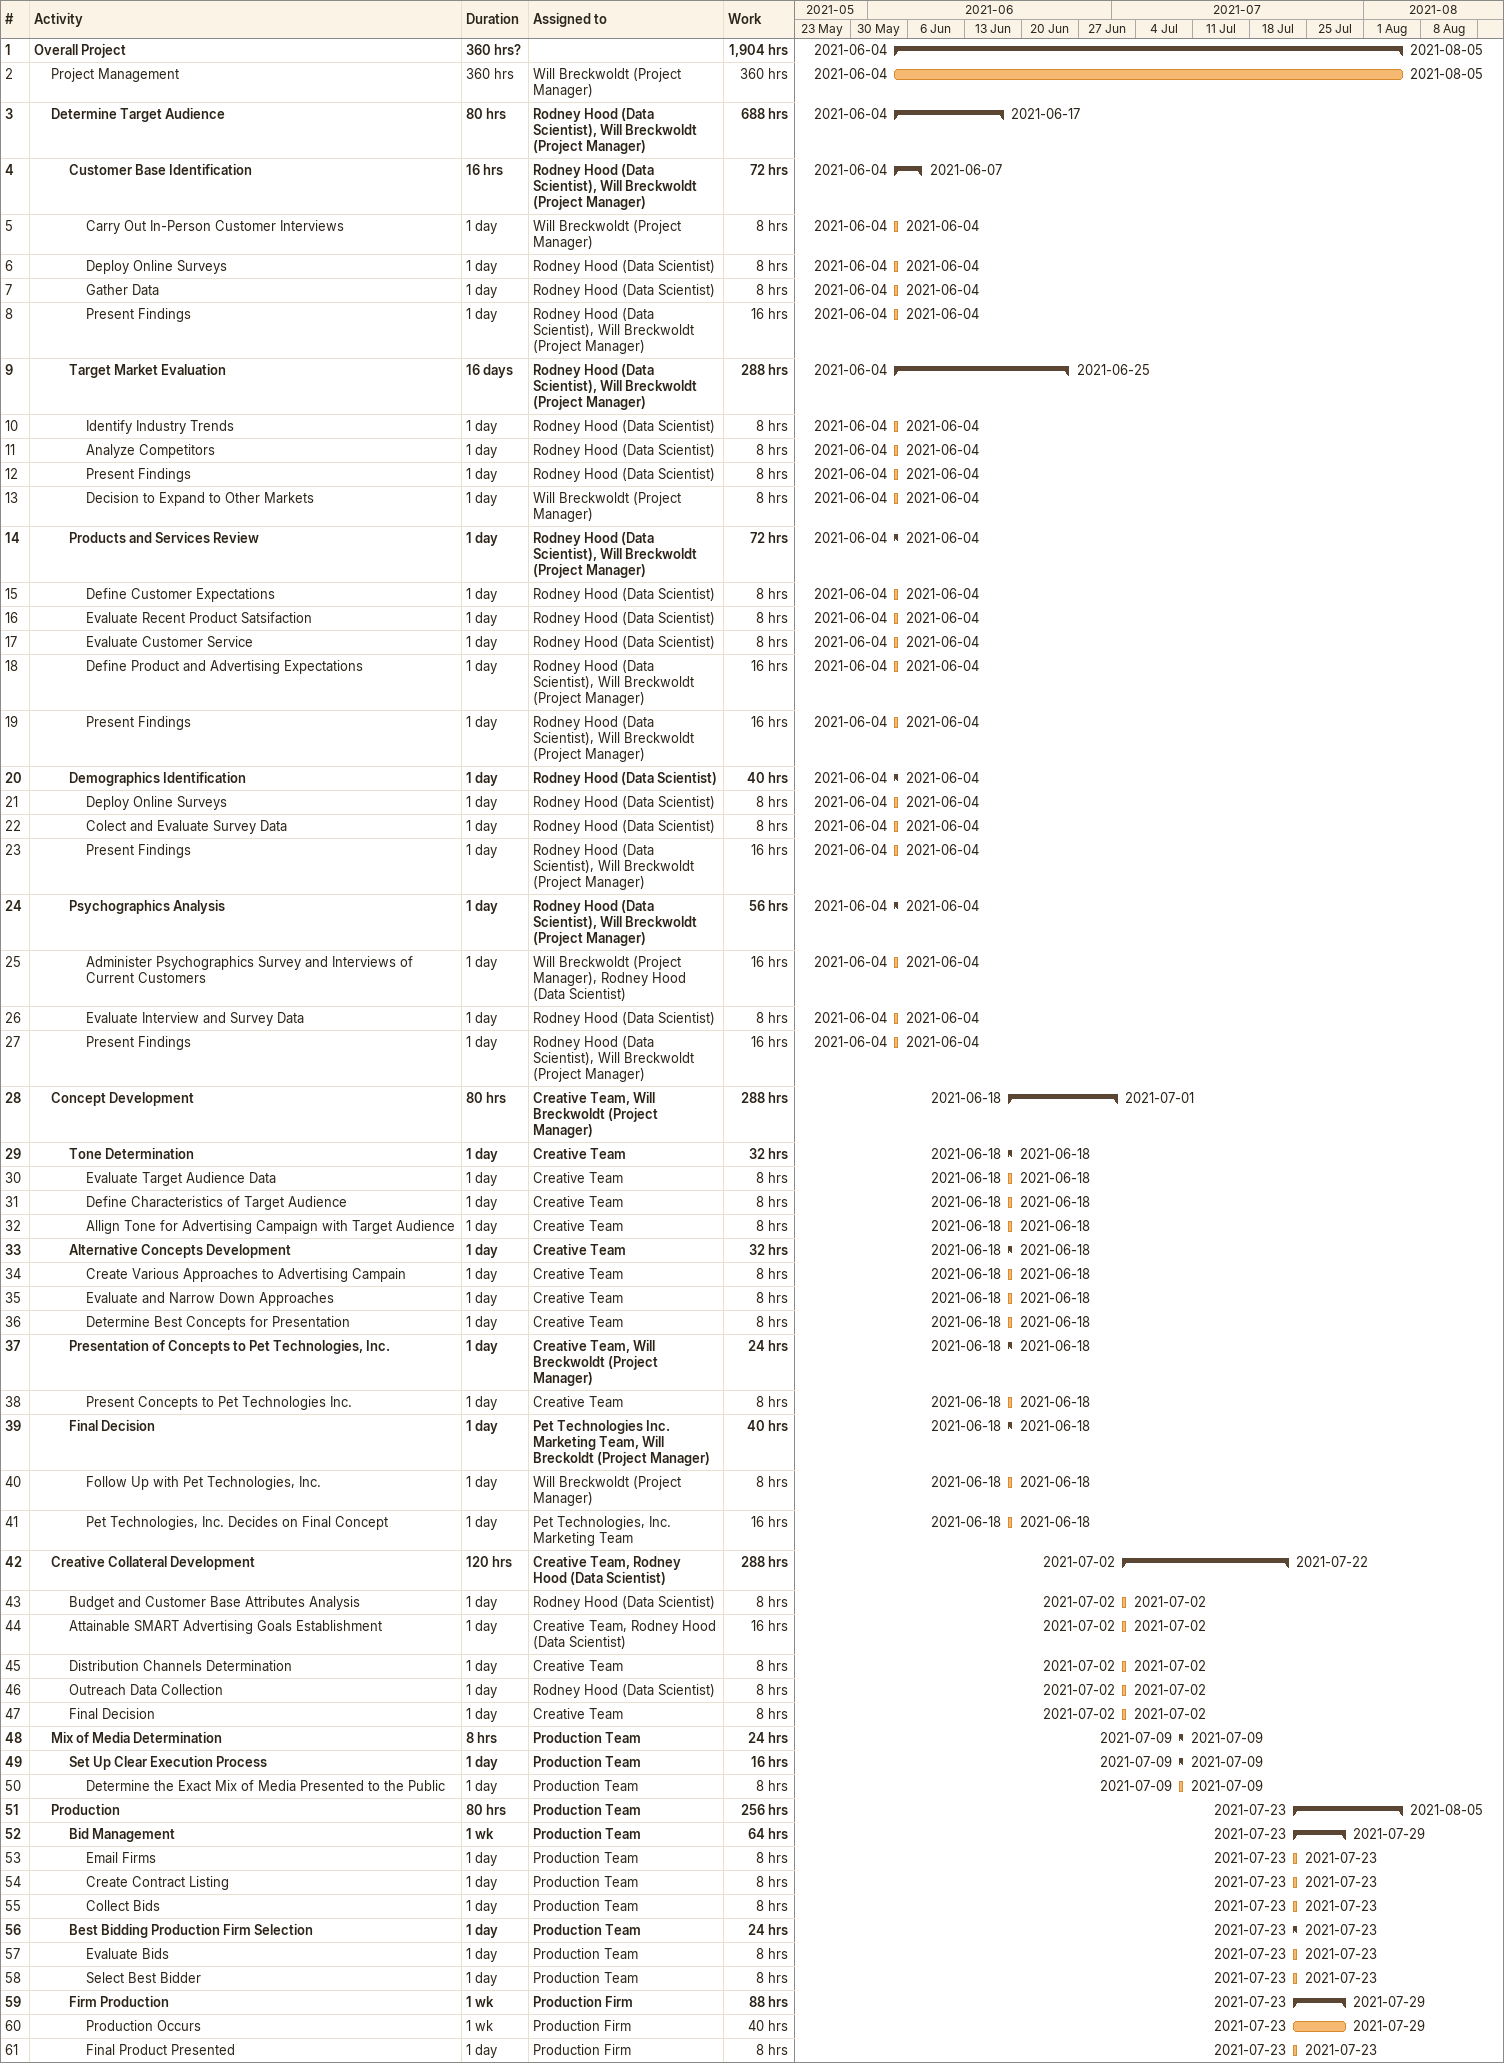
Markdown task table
| ID | Level | Task | Duration | Start | Finish | Resources | Work (h) |
|---|---|---|---|---|---|---|---|
| 1 | 1 | **Overall Project** | 360h? | 2021-06-04 | 2021-08-05 |  | 1904 |
| 2 | 2 | Project Management | 360h | 2021-06-04 | 2021-08-05 | Will Breckwoldt (Project Manager) | 360 |
| 3 | 2 | **Determine Target Audience** | 80h | 2021-06-04 | 2021-06-17 | Rodney Hood (Data Scientist), Will Breckwoldt (Project Manager) | 688 |
| 4 | 3 | **Customer Base Identification** | 16h | 2021-06-04 | 2021-06-07 | Rodney Hood (Data Scientist), Will Breckwoldt (Project Manager) | 72 |
| 5 | 4 | Carry Out In-Person Customer Interviews | 1d | 2021-06-04 | 2021-06-04 | Will Breckwoldt (Project Manager) | 8 |
| 6 | 4 | Deploy Online Surveys | 1d | 2021-06-04 | 2021-06-04 | Rodney Hood (Data Scientist) | 8 |
| 7 | 4 | Gather Data | 1d | 2021-06-04 | 2021-06-04 | Rodney Hood (Data Scientist) | 8 |
| 8 | 4 | Present Findings | 1d | 2021-06-04 | 2021-06-04 | Rodney Hood (Data Scientist), Will Breckwoldt (Project Manager) | 16 |
| 9 | 3 | **Target Market Evaluation** | 16d | 2021-06-04 | 2021-06-25 | Rodney Hood (Data Scientist), Will Breckwoldt (Project Manager) | 288 |
| 10 | 4 | Identify Industry Trends | 1d | 2021-06-04 | 2021-06-04 | Rodney Hood (Data Scientist) | 8 |
| 11 | 4 | Analyze Competitors | 1d | 2021-06-04 | 2021-06-04 | Rodney Hood (Data Scientist) | 8 |
| 12 | 4 | Present Findings | 1d | 2021-06-04 | 2021-06-04 | Rodney Hood (Data Scientist) | 8 |
| 13 | 4 | Decision to Expand to Other Markets | 1d | 2021-06-04 | 2021-06-04 | Will Breckwoldt (Project Manager) | 8 |
| 14 | 3 | **Products and Services Review** | 1d | 2021-06-04 | 2021-06-04 | Rodney Hood (Data Scientist), Will Breckwoldt (Project Manager) | 72 |
| 15 | 4 | Define Customer Expectations | 1d | 2021-06-04 | 2021-06-04 | Rodney Hood (Data Scientist) | 8 |
| 16 | 4 | Evaluate Recent Product Satsifaction | 1d | 2021-06-04 | 2021-06-04 | Rodney Hood (Data Scientist) | 8 |
| 17 | 4 | Evaluate Customer Service | 1d | 2021-06-04 | 2021-06-04 | Rodney Hood (Data Scientist) | 8 |
| 18 | 4 | Define Product and Advertising Expectations | 1d | 2021-06-04 | 2021-06-04 | Rodney Hood (Data Scientist), Will Breckwoldt (Project Manager) | 16 |
| 19 | 4 | Present Findings | 1d | 2021-06-04 | 2021-06-04 | Rodney Hood (Data Scientist), Will Breckwoldt (Project Manager) | 16 |
| 20 | 3 | **Demographics Identification** | 1d | 2021-06-04 | 2021-06-04 | Rodney Hood (Data Scientist) | 40 |
| 21 | 4 | Deploy Online Surveys | 1d | 2021-06-04 | 2021-06-04 | Rodney Hood (Data Scientist) | 8 |
| 22 | 4 | Colect and Evaluate Survey Data | 1d | 2021-06-04 | 2021-06-04 | Rodney Hood (Data Scientist) | 8 |
| 23 | 4 | Present Findings | 1d | 2021-06-04 | 2021-06-04 | Rodney Hood (Data Scientist), Will Breckwoldt (Project Manager) | 16 |
| 24 | 3 | **Psychographics Analysis** | 1d | 2021-06-04 | 2021-06-04 | Rodney Hood (Data Scientist), Will Breckwoldt (Project Manager) | 56 |
| 25 | 4 | Administer Psychographics Survey and Interviews of Current Customers | 1d | 2021-06-04 | 2021-06-04 | Will Breckwoldt (Project Manager), Rodney Hood (Data Scientist) | 16 |
| 26 | 4 | Evaluate Interview and Survey Data | 1d | 2021-06-04 | 2021-06-04 | Rodney Hood (Data Scientist) | 8 |
| 27 | 4 | Present Findings | 1d | 2021-06-04 | 2021-06-04 | Rodney Hood (Data Scientist), Will Breckwoldt (Project Manager) | 16 |
| 28 | 2 | **Concept Development** | 80h | 2021-06-18 | 2021-07-01 | Creative Team, Will Breckwoldt (Project Manager) | 288 |
| 29 | 3 | **Tone Determination** | 1d | 2021-06-18 | 2021-06-18 | Creative Team | 32 |
| 30 | 4 | Evaluate Target Audience Data | 1d | 2021-06-18 | 2021-06-18 | Creative Team | 8 |
| 31 | 4 | Define Characteristics of Target Audience | 1d | 2021-06-18 | 2021-06-18 | Creative Team | 8 |
| 32 | 4 | Allign Tone for Advertising Campaign with Target Audience | 1d | 2021-06-18 | 2021-06-18 | Creative Team | 8 |
| 33 | 3 | **Alternative Concepts Development** | 1d | 2021-06-18 | 2021-06-18 | Creative Team | 32 |
| 34 | 4 | Create Various Approaches to Advertising Campain | 1d | 2021-06-18 | 2021-06-18 | Creative Team | 8 |
| 35 | 4 | Evaluate and Narrow Down Approaches | 1d | 2021-06-18 | 2021-06-18 | Creative Team | 8 |
| 36 | 4 | Determine Best Concepts for Presentation | 1d | 2021-06-18 | 2021-06-18 | Creative Team | 8 |
| 37 | 3 | **Presentation of Concepts to Pet Technologies, Inc.** | 1d | 2021-06-18 | 2021-06-18 | Creative Team, Will Breckwoldt (Project Manager) | 24 |
| 38 | 4 | Present Concepts to Pet Technologies Inc. | 1d | 2021-06-18 | 2021-06-18 | Creative Team | 8 |
| 39 | 3 | **Final Decision** | 1d | 2021-06-18 | 2021-06-18 | Pet Technologies Inc. Marketing Team, Will Breckoldt (Project Manager) | 40 |
| 40 | 4 | Follow Up with Pet Technologies, Inc. | 1d | 2021-06-18 | 2021-06-18 | Will Breckwoldt (Project Manager) | 8 |
| 41 | 4 | Pet Technologies, Inc. Decides on Final Concept | 1d | 2021-06-18 | 2021-06-18 | Pet Technologies, Inc. Marketing Team | 16 |
| 42 | 2 | **Creative Collateral Development** | 120h | 2021-07-02 | 2021-07-22 | Creative Team, Rodney Hood (Data Scientist) | 288 |
| 43 | 3 | Budget and Customer Base Attributes Analysis | 1d | 2021-07-02 | 2021-07-02 | Rodney Hood (Data Scientist) | 8 |
| 44 | 3 | Attainable SMART Advertising Goals Establishment | 1d | 2021-07-02 | 2021-07-02 | Creative Team, Rodney Hood (Data Scientist) | 16 |
| 45 | 3 | Distribution Channels Determination | 1d | 2021-07-02 | 2021-07-02 | Creative Team | 8 |
| 46 | 3 | Outreach Data Collection | 1d | 2021-07-02 | 2021-07-02 | Rodney Hood (Data Scientist) | 8 |
| 47 | 3 | Final Decision | 1d | 2021-07-02 | 2021-07-02 | Creative Team | 8 |
| 48 | 2 | **Mix of Media Determination** | 8h | 2021-07-09 | 2021-07-09 | Production Team | 24 |
| 49 | 3 | **Set Up Clear Execution Process** | 1d | 2021-07-09 | 2021-07-09 | Production Team | 16 |
| 50 | 4 | Determine the Exact Mix of Media Presented to the Public | 1d | 2021-07-09 | 2021-07-09 | Production Team | 8 |
| 51 | 2 | **Production** | 80h | 2021-07-23 | 2021-08-05 | Production Team | 256 |
| 52 | 3 | **Bid Management** | 1w | 2021-07-23 | 2021-07-29 | Production Team | 64 |
| 53 | 4 | Email Firms | 1d | 2021-07-23 | 2021-07-23 | Production Team | 8 |
| 54 | 4 | Create Contract Listing | 1d | 2021-07-23 | 2021-07-23 | Production Team | 8 |
| 55 | 4 | Collect Bids | 1d | 2021-07-23 | 2021-07-23 | Production Team | 8 |
| 56 | 3 | **Best Bidding Production Firm Selection** | 1d | 2021-07-23 | 2021-07-23 | Production Team | 24 |
| 57 | 4 | Evaluate Bids | 1d | 2021-07-23 | 2021-07-23 | Production Team | 8 |
| 58 | 4 | Select Best Bidder | 1d | 2021-07-23 | 2021-07-23 | Production Team | 8 |
| 59 | 3 | **Firm Production** | 1w | 2021-07-23 | 2021-07-29 | Production Firm | 88 |
| 60 | 4 | Production Occurs | 1w | 2021-07-23 | 2021-07-29 | Production Firm | 40 |
| 61 | 4 | Final Product Presented | 1d | 2021-07-23 | 2021-07-23 | Production Firm | 8 |
